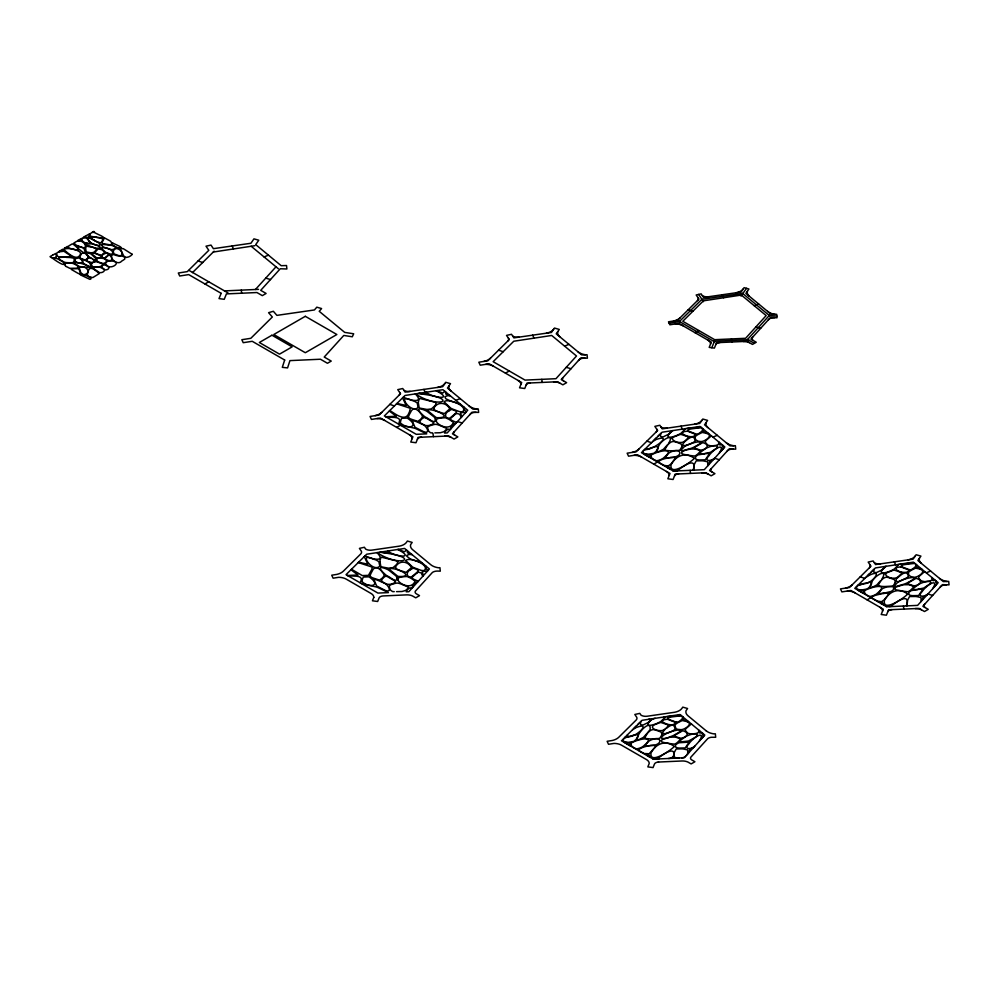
<?xml version="1.0" encoding="UTF-8"?>
<svg xmlns="http://www.w3.org/2000/svg" width="999" height="999" viewBox="0 0 999 999"><rect width="100%" height="100%" fill="white"/><g stroke="black" fill="none" stroke-linecap="round" stroke-linejoin="round"><path stroke-width="1.5" d="M643.081 451.048L643.531 453.134L645.167 453.846A37.3 21.541 0 0 0 648.014 454.308L653.933 453.284L656.131 451.336A50.874 29.371 0 0 0 656.593 450.549L657.155 449.5A49.088 28.334 0 0 0 658.204 447.19C655.806 445.129 650.187 448.788 646.678 449.213A68.594 39.61 0 0 0 645.317 449.65L643.993 450.149M673.651 758.266L674.15 753.408A85.39 49.301 0 0 1 674.362 752.322L676.198 748.95L682.142 748.888A23.377 13.499 0 0 1 683.766 749.075L687.699 749.962L687.724 753.945M693.668 470.167L694.18 465.309A85.39 49.301 0 0 1 694.392 464.223L696.228 460.851L702.16 460.789A23.377 13.499 0 0 1 703.796 460.976L707.717 461.85L707.742 465.846M906.992 605.869L907.504 601.023A85.39 49.301 0 0 1 907.716 599.924L909.552 596.553L915.484 596.49A23.377 13.499 0 0 1 917.119 596.678L921.041 597.564L921.066 601.56M56.294 256.755L56.231 254.495A7.592 4.383 0 0 1 56.231 254.096L55.632 253.496L52.71 255.095M702.597 428.696L702.359 430.094A21.191 12.238 0 0 1 702.06 431.093L699.3 433.241A17.607 10.165 0 0 1 698.551 433.641L697.539 434.016A1.261 0.737 0 0 1 697.052 434.066L696.615 434.028A8.042 4.645 0 0 1 695.029 433.603L692.032 432.517M56.294 256.918L55.382 257.792M673.076 758.291C677.722 743.731 661.8 754.919 657.354 758.99M693.106 470.192C697.752 455.631 681.817 466.82 677.372 470.891M906.43 605.894C911.076 591.333 895.141 602.522 890.696 606.593M708.853 464.635L709.552 461.838L711.4 460.427M688.823 752.734L689.522 749.937L691.37 748.538A55.919 32.28 0 0 1 693.693 747.302L693.781 747.264M922.177 600.337L922.876 597.552L924.724 596.141A55.919 32.28 0 0 1 927.047 594.904L927.122 594.867M703.321 429.183L703.096 430.619A3.659 2.11 0 0 0 703.284 431.443L704.532 432.092A10.39 5.994 0 0 0 705.556 432.53L708.553 433.516M683.291 717.282L683.066 718.731A3.659 2.11 0 0 0 683.254 719.542L684.502 720.192A10.39 5.994 0 0 0 685.526 720.629L688.523 721.615M916.645 564.885L916.42 566.333A3.659 2.11 0 0 0 916.607 567.145L917.856 567.794A10.39 5.994 0 0 0 918.88 568.231L921.877 569.218M685.639 428.633L681.093 433.191A9.403 5.432 0 0 1 679.795 433.953C673.026 437.774 661.201 439.972 672.827 430.581M665.609 716.733L661.063 721.29A9.403 5.432 0 0 1 659.765 722.052C653.134 725.798 641.108 728.146 652.797 718.681M898.963 564.335L894.417 568.893A9.403 5.432 0 0 1 893.118 569.655C886.375 573.476 874.587 575.624 886.15 566.283M623.064 739.148L623.513 741.233L625.137 741.945A37.3 21.541 0 0 0 627.984 742.419L633.915 741.383L636.101 739.435A50.874 29.371 0 0 0 636.563 738.648L637.125 737.599A49.088 28.334 0 0 0 638.174 735.289C635.789 733.229 630.169 736.887 626.648 737.312A68.594 39.61 0 0 0 625.299 737.749L621.44 740.759L625.574 743.144A17.832 10.29 0 0 0 626.073 743.431L653.334 759.178L684.253 757.779L704.807 735.077L679.994 714.547L642.07 720.316L623.963 738.249M856.405 586.763L856.867 588.836L858.491 589.547A37.3 21.541 0 0 0 861.338 590.022L867.257 588.985L869.455 587.037A50.874 29.371 0 0 0 869.917 586.251L870.479 585.214A49.088 28.334 0 0 0 871.528 582.892L870.454 582.042L858.153 585.027M445.766 392.058L445.766 393.981L448.314 395.142A12.088 6.981 0 0 0 449.8 395.379M407.442 550.799L407.442 552.734L409.977 553.883A12.088 6.981 0 0 0 411.463 554.133M660.988 433.316L660.614 434.64A23.576 13.611 0 0 0 660.464 435.514L660.664 436.563L661.875 436.8A8.404 4.845 0 0 0 663.324 436.813L668.256 434.403A69.805 40.297 0 0 0 669.567 433.179L672.015 430.719M640.958 721.415L640.584 722.739A23.576 13.611 0 0 0 640.434 723.613L640.634 724.662L641.845 724.912A8.404 4.845 0 0 0 643.294 724.912L648.226 722.502A69.805 40.297 0 0 0 649.537 721.278L651.985 718.818M874.312 569.018L873.938 570.342A23.576 13.611 0 0 0 873.788 571.216L873.988 572.265L875.199 572.514A8.404 4.845 0 0 0 876.647 572.514L881.58 570.104A69.805 40.297 0 0 0 882.891 568.881L885.339 566.421M660.039 434.265L657.804 436.488M640.009 722.364L637.774 724.587M873.363 569.967L871.128 572.19M711.8 347.739L714.435 341.246M398.539 424.051L398.826 423.376A25.874 14.935 0 0 0 399.188 422.327C401.573 417.944 395.741 417.282 392.607 417.357A94.493 54.558 0 0 0 390.522 417.232L386.388 417.033M360.189 582.829L360.489 582.117A25.874 14.935 0 0 0 360.864 581.081C363.249 576.698 357.417 576.023 354.283 576.111A94.493 54.558 0 0 0 352.185 575.973L347.977 575.774M719.392 452.972C725.249 443.456 716.745 447.277 712.324 451.898A23.764 13.724 0 0 0 711.251 452.872L710.077 454.183A47.378 27.36 0 0 0 708.865 455.831C703.096 461.526 711.051 461.638 714.76 458.104M699.362 741.071C705.219 731.568 696.715 735.376 692.295 739.997A23.764 13.724 0 0 0 691.233 740.971L690.047 742.282A41.346 23.864 0 0 0 689.298 743.268A53.422 30.844 0 0 0 688.835 743.93C683.066 749.625 691.021 749.737 694.73 746.203M444.98 391.396L442.644 393.044L436.813 390.646M406.655 550.149L404.32 551.785L398.476 549.388M932.691 588.723C938.623 579.045 929.994 583.091 925.648 587.612A23.764 13.724 0 0 0 924.574 588.573L923.401 589.885A47.378 27.36 0 0 0 922.189 591.533C916.42 597.227 924.375 597.34 928.083 593.806M721.003 451.223L723.089 448.938M700.986 739.322L703.009 737.062M934.327 586.925L936.413 584.64M409.34 412.25L410.352 408.291L396.491 403.783M408.941 412.987C405.557 422.427 395.042 413.711 389.822 410.514M86.563 259.965L88.099 261.588L91.746 262.525A17.645 10.19 0 0 0 92.545 262.312L93.169 262.125A15.21 8.779 0 0 0 93.931 261.888L94.48 261.651A8.192 4.733 0 0 0 94.83 261.438L95.067 260.939A1.748 1.011 0 0 0 94.78 260.564C89.535 256.955 94.331 261.263 96.004 259.265A10.652 6.144 0 0 0 96.041 258.753L91.296 254.208A12.35 7.13 0 0 0 90.509 253.696L85.589 252.472L87.263 254.87M883.528 604.82L883.091 603.771M741.008 296.116L746.528 288.324M469.717 414.722L470.741 413.698A6.444 3.721 0 0 1 476.123 412.337M578.496 360.489L579.507 359.465A6.444 3.721 0 0 1 584.902 358.104M768.144 320.067L769.155 319.056A6.444 3.721 0 0 1 774.55 317.682M726.822 451.461L727.834 450.449A6.444 3.721 0 0 1 733.229 449.075M626.798 735.439C632.155 741.495 654.37 720.229 635.901 727.684A74.513 43.019 0 0 0 634.028 728.808L632.554 729.745M940.146 587.162L941.158 586.151A6.444 3.721 0 0 1 946.553 584.79M654.033 748.388C661.413 741.645 635.876 747.789 639.01 750.611A32.73 18.894 0 0 0 640.084 751.273A46.229 26.686 0 0 0 640.634 751.598L643.431 753.171A6.044 3.484 0 0 0 644.43 753.546L649.125 753.745L653.533 748.988M887.387 595.991L889.085 592.832L883.128 593.543M886.887 596.59L884.864 598.988A61.863 35.714 0 0 1 884.065 599.887L881.493 601.71L877.784 601.148A6.044 3.484 0 0 1 876.785 600.774L873.988 599.2A38.124 22.015 0 0 1 872.364 598.226L871.465 596.965L875.374 595.304L891.283 591.408L893.406 589.76L893.68 587.662L892.806 586.638L886.762 586.875L882.529 588.536A50.549 29.183 0 0 0 881.043 590.034L878.183 593.743L883.503 593.181M668.443 443.643C676.398 430.856 657.941 441.246 658.079 448.501A66.821 38.574 0 0 0 657.305 450.137L656.755 451.735L658.216 451.648A37.462 21.628 0 0 0 659.902 451.098L663.423 449.3L667.32 444.955M881.767 579.345C889.722 566.57 871.265 576.96 871.403 584.203A66.821 38.574 0 0 0 870.629 585.839L870.079 587.449L871.54 587.362A37.462 21.628 0 0 0 873.226 586.8L876.747 585.002L880.643 580.656M647.864 732.392L649.25 730.744A72.353 41.771 0 0 0 650.049 729.745C651.71 718.718 638.511 731.53 638.049 736.6A66.821 38.574 0 0 0 637.275 738.236L636.725 739.834L638.186 739.747A37.462 21.628 0 0 0 639.872 739.198L643.393 737.399L647.302 733.054M255.444 289.498L275.999 266.795M454.22 431.83L472.015 412.187L478.633 412.425L478.284 408.953L472.939 409.128L447.465 388.062L450.512 383.666L445.704 382.292L442.669 386.688L405.132 392.108L402.747 388.524L397.752 389.635L400.549 393.743L379.046 415.047L370.055 416.446L371.453 419.43L380.457 418.032L412.912 436.763L410.764 442.045L415.984 442.744L418.169 437.35L448.676 435.964L454.07 439.073L457.854 436.888L452.46 433.778L454.22 431.83L453.746 432.355A4.458 2.572 0 0 0 454.757 435.102M562.999 377.597L580.781 357.954L587.412 358.191L587.05 354.72L581.705 354.895L556.243 333.828L559.29 329.433L554.482 328.059L551.448 332.455L513.898 337.874L511.525 334.29L506.518 335.402L509.328 339.51L487.824 360.814L478.833 362.212L480.232 365.197L489.235 363.798L521.69 382.53L519.542 387.812L524.75 388.511L526.948 383.117L557.454 381.73L562.849 384.84L566.633 382.654L561.238 379.545L562.999 377.597L562.524 378.122A4.458 2.572 0 0 0 563.523 380.869M747.289 339.76L769.717 314.997M752.647 337.187L770.429 317.545L777.047 317.769L776.698 314.31L771.353 314.485L745.891 293.406L748.925 289.011L744.13 287.65L741.083 292.045L703.546 297.465L701.173 293.881L696.166 294.98L698.975 299.101L677.472 320.404L668.481 321.803L669.879 324.787L678.883 323.389L711.338 342.12L709.19 347.39L714.397 348.102L716.595 342.694L747.102 341.321L752.484 344.43L756.268 342.245L750.886 339.136L752.647 337.187L752.172 337.712A4.458 2.572 0 0 0 753.171 340.459M711.313 468.581L729.108 448.938L735.726 449.163L735.376 445.691L730.032 445.879L704.557 424.8L707.604 420.404L702.809 419.043L699.762 423.426L662.225 428.858L659.839 425.274L654.845 426.373L657.642 430.482L636.138 451.798L627.147 453.196L628.546 456.181L637.562 454.77L670.004 473.514L667.856 478.783L673.076 479.495L675.262 474.088L705.769 472.714L711.163 475.824L714.947 473.638L709.552 470.529L711.313 468.581L710.838 469.105A4.458 2.572 0 0 0 711.85 471.853M924.637 604.283L942.432 584.64L949.05 584.877L948.7 581.406L943.356 581.58L917.881 560.501L920.928 556.106L916.133 554.745L913.086 559.14L875.549 564.56L873.163 560.976L868.168 562.075L870.978 566.196L849.462 587.499L840.471 588.898L841.87 591.883L850.886 590.484L883.328 609.215L881.193 614.485L886.4 615.197L888.586 609.79L919.092 608.416L924.487 611.525L928.271 609.34L922.876 606.231L924.637 604.283L924.162 604.807A4.458 2.572 0 0 0 925.174 607.554M646.778 743.418L647.689 742.419A50.549 29.183 0 0 1 649.175 740.921C661.788 733.89 664.535 745.566 650.162 745.579M645.866 744.417L644.83 746.141L649.288 745.741M192.495 272.615L214.148 251.161M679.42 321.503L701.897 299.3L742.969 293.356M92.407 232.068L93.406 232.13M454.757 414.036L452.984 415.559M722.714 445.229L722.477 446.89L724.063 447.827M702.684 733.328L702.447 734.989L704.045 735.926M936.038 580.931L935.801 582.592L937.387 583.528M104.171 253.671L106.98 253.159A30.232 17.458 0 0 1 107.78 253.496L108.529 254.708A17.333 10.002 0 0 1 107.655 255.557L106.593 256.481M448.963 410.901L451.361 409.44L453.633 410.065A50.175 28.971 0 0 1 454.957 410.614L456.468 411.513L456.043 412.799A28.771 16.608 0 0 1 454.757 414.036M410.639 569.642L413.024 568.181L415.309 568.806A50.175 28.971 0 0 1 416.633 569.355L418.131 570.254L417.707 571.553A28.771 16.608 0 0 1 416.421 572.789L414.66 574.313M104.046 253.771C101.486 254.733 101.286 258.504 104.57 258.042A12.3 7.105 0 0 0 105.732 257.18L106.344 256.681M448.763 411.064C444.505 412.674 444.143 418.906 449.625 418.169A10.402 6.006 0 0 0 450.337 417.732L452.784 415.734M410.439 569.817C406.181 571.416 405.806 577.659 411.301 576.923A10.402 6.006 0 0 0 412 576.473L414.26 574.65M416.695 573.239L413.024 576.435A8.904 5.132 0 0 0 412.125 577.522L412.088 577.809A1.399 0.812 0 0 0 412.187 578.121L412.899 578.758A19.493 11.251 0 0 0 413.661 579.245L417.769 581.006A14.873 8.591 0 0 0 418.444 581.081M670.104 469.193L669.805 468.169A7.355 4.246 0 0 0 669.168 467.095L668.056 466.483A6.094 3.521 0 0 0 666.633 466.271L666.495 466.258A4.558 2.635 0 0 1 665.796 466.171L664.972 466.233M666.533 727.747L668.568 725.524A1.798 1.036 0 0 0 668.106 724.912L661.188 722.577A2.797 1.623 0 0 0 659.802 722.689L654.982 724.562A46.553 26.873 0 0 0 653.596 725.187C648.626 728.945 660.551 731.93 663.311 730.157A38.636 22.303 0 0 0 665.509 728.571L665.858 728.296M650.074 757.292L649.75 756.168A7.355 4.246 0 0 0 649.138 755.194L648.176 754.62A6.094 3.521 0 0 0 646.615 754.37A4.558 2.635 0 0 1 645.779 754.27L644.954 754.332M685.464 441.071C687.649 439.235 693.393 434.24 694.692 439.048A38.811 22.403 0 0 1 694.867 439.647L694.954 440.921A2.51 1.449 0 0 1 694.43 441.62C691.296 444.493 677.459 448.863 684.877 441.533M666.308 728.483C668.256 726.685 673.726 722.677 674.662 727.147A38.811 22.403 0 0 1 674.849 727.747L674.924 729.02A2.51 1.449 0 0 1 674.4 729.732C671.266 732.592 657.429 736.962 664.847 729.632M695.217 737.324L696.203 736.575A32.005 18.482 0 0 0 697.489 735.489C698.051 731.693 686.55 735.189 684.115 737.699A64.186 37.05 0 0 0 683.029 738.448A45.355 26.186 0 0 0 682.329 738.948A36.051 20.817 0 0 0 681.668 739.472L681.343 739.722A69.618 40.197 0 0 0 680.107 740.771L679.02 742.095L688.523 741.008L694.892 737.574M654.12 440.122L656.318 437.937M634.09 728.221L636.288 726.036M867.444 575.824L869.642 573.638M652.584 441.633L654.058 440.709A74.513 43.019 0 0 1 655.931 439.585C674.962 432.929 651.91 451.598 644.83 449.325M865.908 577.347L867.382 576.411A74.513 43.019 0 0 1 869.255 575.287C884.752 567.869 871.066 585.052 863.536 583.541M85.265 236.239L89.148 234.066M85.04 236.376L84.116 236.9A6.506 3.759 0 0 0 83.329 237.437L87.75 237.35A14.898 8.604 0 0 0 88.187 237.3L88.674 237.025A11.738 6.781 0 0 1 88.824 236.651L88.961 236.351A12.013 6.931 0 0 0 89.286 235.327L89.311 235.115A6.181 3.571 0 0 1 89.485 234.49L89.498 234.053M677.859 732.954C688.323 726.598 667.782 731.73 665.646 734.065A18.531 10.702 0 0 0 664.31 734.74C656.331 740.284 666.758 738.761 670.816 736.525A20.167 11.651 0 0 0 673.201 735.576A17.994 10.39 0 0 0 674.088 735.139L677.022 733.441M52.61 255.157L51.111 256.006A7.567 4.371 0 0 0 50.037 256.681L51.786 257.842A9.416 5.432 0 0 0 52.91 257.854L54.158 257.842A15.784 9.116 0 0 0 55.382 257.792M204.945 283.966L208.729 281.78M396.69 427.397L400.474 425.212M505.457 373.164L509.253 370.979M695.104 332.754L698.888 330.569M653.783 464.135L657.567 461.95M867.107 599.85L870.891 597.664M713.798 459.165L713.723 459.203A55.919 32.28 0 0 0 711.4 460.427M93.157 231.593L93.981 231.481M857.317 585.851L858.641 585.352A68.594 39.61 0 0 1 860.002 584.914L863.173 583.965M108.891 255.182L110.527 255.657A15.147 8.741 0 0 1 111.201 256.843L112.075 259.253A10.964 6.331 0 0 1 112.263 260.115L109.628 260.627A14.123 8.154 0 0 1 108.466 260.514L105.994 259.453A7.855 4.533 0 0 1 105.195 258.916L105.082 258.416A5.357 3.097 0 0 1 105.569 257.804L107.817 255.831A5.732 3.309 0 0 1 108.866 255.17M456.805 413.424L459.528 414.185A25.137 14.51 0 0 1 460.639 416.183L461.163 417.495M418.481 572.165L421.203 572.939A25.137 14.51 0 0 1 422.315 574.924M92.22 262.787L91.321 263.823A15.747 9.091 0 0 0 91.496 264.56L91.808 265.522A22.14 12.775 0 0 0 91.983 265.946L93.019 266.82A3.184 1.836 0 0 0 93.781 266.908L98.539 266.845A21.166 12.225 0 0 0 99.026 266.82L101.061 266.221A10.09 5.819 0 0 0 101.985 265.459L102.16 265.259A12.55 7.243 0 0 1 102.472 264.947L102.722 264.685A1.286 0.749 0 0 0 102.81 264.46A1.361 0.787 0 0 0 102.76 264.186M264.061 256.93L268.456 255.157M564.585 346.129L568.98 344.368M455.806 400.362L460.202 398.589M754.233 305.719L758.628 303.946M712.911 437.112L717.294 435.339M926.235 572.814L930.618 571.041M721.965 444.605L719.867 444.967L719.367 442.495M935.289 580.307L933.191 580.681L932.729 578.708M701.935 732.704L699.849 733.066L699.337 730.594M65.647 263.187L66.446 263.087A23.514 13.574 0 0 1 69.093 263.099L70.442 263.162A17.295 9.978 0 0 1 72.39 263.286L74.588 264.111A37.275 21.528 0 0 1 76.011 264.997C77.273 265.334 79.908 267.982 77.323 268.244M65.11 247.802L64.386 248.152L65.335 248.139M60.34 251.199L59.291 251.523A16.296 9.403 0 0 1 58.816 251.686L62.213 249.5A12.338 7.13 0 0 1 62.512 249.338L63.212 249.275A2.672 1.536 0 0 0 63.174 249.55L63.112 249.987A1.424 0.824 0 0 1 62.712 250.399L62.288 250.574A16.995 9.803 0 0 1 61.813 250.749L60.552 251.136M628.508 736.425L624.812 737.424M88.998 257.68L88.074 258.266A16.396 9.466 0 0 1 87.662 258.716L87.325 259.053A11.651 6.731 0 0 0 86.551 259.965M423.788 417.557L422.265 418.531A27.223 15.709 0 0 1 421.566 419.268L420.866 419.992A17.645 10.19 0 0 0 419.73 421.353C420.342 424.163 425.399 426.073 428.346 425.599A29.296 16.921 0 0 0 429.67 425.237L430.706 424.937A27.785 16.046 0 0 0 431.73 424.625L433.866 422.977A2.91 1.673 0 0 0 433.379 422.34L426.361 418.231M385.464 576.311L383.928 577.285A23.651 13.649 0 0 1 383.379 577.872L382.667 578.596A19.343 11.176 0 0 0 381.381 580.107C382.03 582.904 387.075 584.802 390.01 584.34A29.296 16.921 0 0 0 391.346 583.99L392.382 583.691A25.237 14.573 0 0 0 393.643 583.291L395.542 581.73A2.91 1.673 0 0 0 395.055 581.081L387.912 576.91A3.846 2.223 0 0 0 385.477 576.198M700.973 427.235L686.837 428.446M914.297 562.937L900.161 564.16M680.943 715.334L666.857 716.67M670.179 457.48C684.889 457.317 681.38 445.941 669.205 452.822A50.549 29.183 0 0 0 667.719 454.32L664.859 458.042L669.318 457.629M400.262 425.087L414.373 428.134A26.299 15.185 0 0 1 416.221 428.821L426.723 433.853L416.258 434.328L384.365 415.921L405.007 395.467L442.919 389.697L467.744 410.239L447.19 432.929L444.555 433.054L445.279 431.518A25.699 14.835 0 0 1 447.427 429.582L448.214 429.233A1.486 0.862 0 0 1 449.375 429.245L450.249 429.533M361.925 583.841L376.049 586.888A26.299 15.185 0 0 1 377.897 587.562L388.399 592.607L377.934 593.081L346.041 574.662L366.67 554.22L404.595 548.439L429.408 568.98L408.853 591.683L406.218 591.795L407.267 589.922A23.939 13.824 0 0 1 409.103 588.324L409.877 587.974A1.486 0.862 0 0 1 411.051 587.999L411.913 588.274M648.526 719.33L649.113 719.268A1.436 0.824 0 0 1 650.324 720.516M669.155 323.251L680.494 321.478M213.262 252.035L254.845 245.704M704.832 453.496L710.401 452.347L716.233 448.476A32.005 18.482 0 0 0 717.519 447.39C718.081 443.581 706.58 447.09 704.145 449.6A64.186 37.05 0 0 0 703.059 450.349L702.709 450.599A36.051 20.817 0 0 0 701.698 451.361L701.373 451.623A69.618 40.197 0 0 0 700.137 452.672L699.05 453.983L708.341 453.509L709.14 454.245L705.244 459.827L699.288 459.952A36.176 20.879 0 0 1 697.215 459.702L695.704 459.053L695.541 457.105A2.66 1.536 0 0 1 695.828 456.406L698.026 454.87L704.27 453.908M918.156 589.198L923.725 588.049L929.557 584.178A32.005 18.482 0 0 0 930.843 583.091C931.355 579.32 919.892 582.817 917.469 585.314A64.186 37.05 0 0 0 916.383 586.051L916.033 586.301A36.051 20.817 0 0 0 915.022 587.075L914.697 587.337A69.618 40.197 0 0 0 913.461 588.386L912.374 589.697L921.665 589.223L922.464 589.947L918.568 595.541L912.611 595.654A36.176 20.879 0 0 1 910.539 595.416L909.028 594.755L908.878 592.819A2.66 1.536 0 0 1 909.152 592.107L911.35 590.571L917.594 589.622M65.659 248.102L65.772 248.089A4.908 2.835 0 0 0 66.908 247.852L67.57 247.477A3.884 2.248 0 0 0 67.845 246.878L67.87 246.828A3.159 1.823 0 0 1 68.019 246.478L67.283 246.528A6.456 3.721 0 0 0 66.271 247.14L66.246 247.203A3.297 1.898 0 0 1 65.135 247.827M695.017 428.409L692.532 428.733A22.715 13.112 0 0 0 689.422 429.295L687.986 429.92L688.224 430.731M908.341 564.11L905.856 564.435A22.715 13.112 0 0 0 902.746 565.009L901.31 565.634L901.548 566.433M695.267 428.371L698.801 427.972A16.446 9.49 0 0 1 701.011 427.809L701.71 427.847M908.591 564.073L912.124 563.673A16.446 9.49 0 0 1 914.335 563.511L915.034 563.548M663.786 717.007L665.297 717.544M678.771 716.071L672.514 716.832A22.715 13.112 0 0 0 669.392 717.407L667.956 718.019L668.194 718.83M93.669 232.105L94.018 232.068A2.585 1.498 0 0 0 94.518 232.005L94.281 231.643M456.231 422.939L454.195 423.838A11.501 6.631 0 0 0 453.359 424.5L450.836 427.16L450.936 428.796M417.907 581.693L415.859 582.592A11.501 6.631 0 0 0 415.035 583.241L412.5 585.913L412.599 587.537M658.591 762.037L658.104 762.075A4.595 2.647 0 0 0 654.47 764.073L653.046 767.594L647.839 766.882L649.213 763.486A9.478 5.47 0 0 0 646.44 759.565L621.603 745.229A10.677 6.156 0 0 0 614.035 743.418L608.516 744.28L607.13 741.295L612.187 740.509A13.174 7.605 0 0 0 618.781 737.25L636.101 720.092A6.281 3.634 0 0 0 636.713 717.257L634.815 714.472L639.81 713.373L641.008 715.159A6.431 3.709 0 0 0 647.252 716.221L674.725 712.25A11.563 6.681 0 0 0 681.917 708.378L682.779 707.142L687.574 708.503L686.051 710.701A11.788 6.806 0 0 0 687.999 715.771L706.53 731.106M224.513 290.896L258.566 289.36M731.43 338.936L745.604 338.286L766.158 315.584L741.345 295.055L703.421 300.824L682.792 321.266L714.685 339.685L731.43 338.936L731.842 342.008M713.673 341.283L748.601 339.71M541.783 379.345L555.956 378.696L576.51 356.006L551.698 335.464L513.773 341.233L493.144 361.688L525.037 380.095L541.783 379.345L542.195 382.417M690.097 470.329L704.283 469.68L724.837 446.978L700.024 426.448L662.1 432.217L641.458 452.659L673.363 471.078L690.097 470.329L690.521 473.401M903.421 606.031L917.606 605.382L938.161 582.679L913.348 562.15L875.424 567.919L854.782 588.361L886.687 606.78L903.421 606.031L903.845 609.103M658.229 762.05L681.88 760.988A8.504 4.908 0 0 1 688.036 762.125L691.133 763.923L694.917 761.738L691.82 759.952A4.458 2.572 0 0 1 690.809 757.205L707.804 738.548A6.444 3.721 0 0 1 711.176 737.287L715.696 737.262L715.346 733.803L713.748 733.853A13.074 7.555 0 0 1 706.693 731.206L706.218 730.843M78.734 240.659L78.484 240.672A1.723 0.999 0 0 0 78.034 240.722L77.76 240.597A1.261 0.737 0 0 1 77.972 240.347L78.596 240.022A9.391 5.42 0 0 0 79.67 239.473L80.407 239.023A13.536 7.817 0 0 1 81.081 238.636L81.818 238.411L81.556 239.073A6.144 3.546 0 0 1 81.006 240.135L79.658 240.584A7.243 4.183 0 0 1 78.996 240.659M434.852 432.879L439.622 432.767A35.14 20.292 0 0 0 440.447 432.717L443.806 431.73A16.746 9.665 0 0 0 445.342 430.469L445.629 430.144A20.829 12.025 0 0 1 446.166 429.62L446.64 429.071A2.11 1.211 0 0 0 446.728 428.671A2.298 1.324 0 0 0 446.64 428.359L439.098 425.149A39.96 23.064 0 0 0 438.286 424.887L436.65 424.45A4.046 2.335 0 0 0 435.864 424.363L435.614 424.35A3.184 1.836 0 0 0 434.902 424.388L434.465 424.45A8.591 4.958 0 0 0 433.466 424.675A20.704 11.951 0 0 0 432.892 424.837L430.581 425.524A19.343 11.164 0 0 0 429.133 426.024L427.822 426.823L427.697 428.096A32.68 18.869 0 0 0 427.922 428.971L428.459 430.569A36.738 21.216 0 0 0 428.746 431.281L430.457 432.717A5.282 3.047 0 0 0 431.718 432.879L432.579 432.892M396.516 591.633L401.286 591.52A35.14 20.292 0 0 0 402.11 591.47L405.469 590.484A16.746 9.665 0 0 0 407.018 589.21L407.292 588.886A20.829 12.025 0 0 1 407.829 588.374L408.304 587.824A2.11 1.211 0 0 0 408.391 587.412A2.298 1.324 0 0 0 408.304 587.1L400.774 583.891A39.96 23.064 0 0 0 399.95 583.628L398.326 583.204A4.046 2.335 0 0 0 397.527 583.104L397.277 583.091A3.184 1.836 0 0 0 396.566 583.129L396.141 583.191A8.591 4.958 0 0 0 395.129 583.416A20.704 11.951 0 0 0 394.555 583.578L392.257 584.265A19.343 11.164 0 0 0 390.796 584.777L389.398 585.701L389.398 587.025A36.264 20.929 0 0 0 389.585 587.724L390.122 589.323A36.738 21.216 0 0 0 390.422 590.034L392.457 591.533A5.407 3.122 0 0 0 393.394 591.62L394.243 591.645M768.905 315.896L776.872 316.034M385.751 416.72L396.328 416.283L389.31 411.014M347.427 575.461L358.004 575.024L350.974 569.767M65.971 257.168C63.137 256.393 56.943 258.579 56.756 254.395A31.244 18.044 0 0 1 56.756 253.696L56.968 252.834A3.047 1.761 0 0 1 57.642 252.41L58.504 252.098A34.553 19.943 0 0 1 59.403 251.81L63.899 251.261L72.452 256.905L61.201 257.317A7.892 4.558 0 0 0 60.09 257.43L58.392 258.266L60.377 259.977A59.59 34.403 0 0 0 61.876 260.851L64.261 262.1A4.87 2.81 0 0 0 66.034 262.55L66.896 262.625A48.164 27.81 0 0 0 68.968 262.725L72.952 262.687L73.963 261.176A15.584 9.003 0 0 0 74.176 260.552L74.113 258.266L70.642 257.592A52.91 30.544 0 0 0 68.956 257.48L66.059 257.355M681.68 715.946L680.981 715.921A16.446 9.49 0 0 0 678.783 716.083M450.387 395.879L449.325 395.779A26.086 15.06 0 0 0 447.639 395.679L445.167 396.591A9.291 5.37 0 0 0 445.142 397.515L445.966 398.851L450.362 400.874A84.166 48.589 0 0 0 452.122 401.498L460.277 404.058M412.05 554.62L410.989 554.532A26.086 15.06 0 0 0 409.315 554.433L406.83 555.332A9.291 5.37 0 0 0 406.818 556.256L410.289 558.953L421.953 562.812M676.735 722.14L677.035 722.165A1.261 0.737 0 0 0 677.509 722.115L678.521 721.74A17.607 10.165 0 0 0 679.283 721.34L682.03 719.193A21.191 12.238 0 0 0 682.329 718.194L682.567 716.67M859.689 590.109L857.729 589.972L858.553 590.521A20.305 11.726 0 0 0 859.552 591.108L860.713 591.745A14.436 8.329 0 0 1 861.825 592.419L863.648 593.394L863.81 592.544A4.408 2.547 0 0 0 863.773 592.207L863.735 592.095A14.748 8.516 0 0 0 863.623 591.745L863.373 591.196A1.561 0.899 0 0 0 862.999 590.859L862.249 590.559A9.49 5.482 0 0 0 859.689 590.122M625.012 742.269L624.387 742.369L625.212 742.906A23.414 13.524 0 0 0 625.574 743.144M465.584 412.624L465.047 412.55A12.812 7.393 0 0 0 462.912 412.437L460.639 412.849L461.625 416.983M427.247 571.366L426.723 571.303A12.812 7.393 0 0 0 424.575 571.191L422.315 571.59L423.301 575.736M418.169 393.469L418.981 393.581A76.948 44.431 0 0 1 422.739 394.155C459.028 398.901 439.535 408.653 417.769 395.329A41.459 23.939 0 0 1 416.708 394.243L416.346 393.743M379.845 552.21L380.656 552.322A76.948 44.431 0 0 1 384.415 552.909C420.679 557.642 401.211 567.407 379.445 554.07A41.459 23.939 0 0 1 378.371 552.996L378.009 552.497M95.767 237.088L92.183 236.551A16.196 9.353 0 0 1 91.071 236.326C88.237 235.714 90.971 232.043 93.007 232.417A5.569 3.209 0 0 1 93.943 232.355L101.361 235.914A45.692 26.386 0 0 0 102.622 236.638L103.796 237.612L102.248 237.937A45.554 26.299 0 0 1 100.112 237.687L89.485 236.688L90.272 237.999A54.795 31.631 0 0 0 91.558 238.711L94.518 240.272M96.141 237.275L101.661 238.199L102.735 239.535A30.507 17.62 0 0 1 102.348 240.584C101.786 248.014 84.94 232.505 88.387 239.698C89.136 244.618 105.419 248.052 98.664 242.757A49.675 28.684 0 0 0 97.365 242.033L94.368 240.472M117.045 255.195C119.293 255.944 126.236 255.781 124.813 259.041A21.241 12.263 0 0 1 123.951 259.665A28.534 16.471 0 0 1 121.841 260.989C117.52 266.408 108.454 257.567 112.562 254.595A7.717 4.458 0 0 1 113.861 254.658C125.762 259.453 123.164 248.963 115.946 248.501A11.663 6.731 0 0 0 115.372 248.851L114.648 249.338A33.042 19.081 0 0 1 114.098 249.7L113.237 251.511A31.531 18.207 0 0 0 113.411 252.322L114.148 253.983L116.646 254.807M419.318 393.306L420.829 393.569A54.321 31.369 0 0 0 425.274 394.243L426.885 394.068L426.573 392.982A20.629 11.913 0 0 0 426.049 392.27M380.994 552.047L382.492 552.322A54.321 31.369 0 0 0 386.938 552.984L388.549 552.822L388.236 551.723A20.629 11.913 0 0 0 387.712 551.011M625.399 742.369L626.348 742.507A9.49 5.482 0 0 1 628.908 742.931L629.645 743.244A1.561 0.899 0 0 1 629.944 743.493L630.269 744.143A14.748 8.516 0 0 1 630.394 744.492L630.419 744.605A4.408 2.547 0 0 1 630.456 744.942L630.294 745.791L628.483 744.829A14.436 8.329 0 0 0 627.36 744.143L626.073 743.431M881.38 602.185L882.492 602.797A7.355 4.246 0 0 1 883.104 603.771M695.316 449.001L690.234 449.038A77.822 44.93 0 0 0 688.636 449.475C685.714 449.538 677.434 453.109 684.003 454.433A44.868 25.899 0 0 1 686.101 454.782L688.935 455.307A58.254 33.629 0 0 0 690.172 455.519L694.467 456.056L696.278 455.257A62.775 36.239 0 0 0 697.702 454.083L700.624 451.098L697.864 449.762A37.375 21.578 0 0 0 695.316 449.001M358.154 562.524L372.028 567.032L371.953 569.118L368.444 575.362L362.3 575.574L351.486 569.255M396.928 403.471L406.218 405.457L402.585 397.877M358.591 562.225L367.882 564.198L364.248 556.618M91.708 246.928L95.13 247.902A48.239 27.847 0 0 0 96.291 248.202C107.218 248.451 92.482 243.082 88.374 243.581A46.354 26.761 0 0 0 86.101 243.232L84.728 243.631A24.975 14.423 0 0 0 85.377 244.293L96.229 248.676L95.941 250.262A36.563 21.104 0 0 1 95.08 251.149L93.794 252.272A1.848 1.074 0 0 1 93.057 252.535L92.457 252.635A15.634 9.028 0 0 1 90.847 252.784L86.751 252.023A1.873 1.086 0 0 1 86.139 251.386L85.727 249.101A11.751 6.793 0 0 1 85.827 247.727L86.176 246.641A1.761 1.011 0 0 1 86.563 246.179L91.721 247.19M900.586 566.833L897.152 567.395A45.342 26.174 0 0 0 896.29 568.094C894.242 571.653 908.79 574.6 908.978 570.179A9.403 5.432 0 0 0 908.291 569.817L902.509 567.507A25.999 15.01 0 0 0 900.586 566.833M755.918 326.91L760.651 328.334M566.271 367.32L571.016 368.756M265.746 278.122L270.492 279.545M714.585 458.291L719.33 459.727M457.492 421.553L462.237 422.989M927.909 594.005L932.654 595.429M688.224 309.752L692.844 311.301M498.576 350.162L503.196 351.723M198.052 260.964L202.685 262.512M646.89 441.146L651.523 442.694M389.797 404.395L394.43 405.956M860.214 576.848L864.847 578.396M687.512 721.865C693.568 724.013 683.316 730.881 679.745 729.52A51.311 29.633 0 0 1 678.471 729.457L676.373 728.958L675.636 727.659A43.394 25.05 0 0 1 675.262 726.498L674.987 724.787L677.035 723.226A50.237 29.008 0 0 1 678.683 722.252L682.23 720.566L685.551 721.216A34.303 19.805 0 0 1 687.512 721.865M667.382 467.619L667.469 467.657A4.895 2.822 0 0 1 668.855 468.406L668.868 468.481M880.706 603.334L880.793 603.359A4.895 2.822 0 0 1 882.179 604.108M647.364 755.731L647.552 755.806A4.396 2.535 0 0 1 648.801 756.518L648.851 756.58M691.708 432.392L689.897 431.655M671.253 720.316L674.987 721.715A8.042 4.645 0 0 0 676.585 722.14M670.192 719.892L669.867 719.755A8.591 4.958 0 0 1 668.144 718.855M466.283 411.85L464.797 410.352L463.986 407.13M427.947 570.591L426.461 569.093L425.661 565.871M365.11 555.881C369.58 558.566 387.3 563.186 376.998 552.647M436.026 390.721L438.224 391.883A79.708 46.016 0 0 1 439.835 392.782C452.572 400.949 428.796 396.466 426.71 392.17M403.359 397.09C408.191 399.962 425.549 404.333 415.322 393.906M397.689 549.462L399.887 550.636A79.708 46.016 0 0 1 401.498 551.535C414.248 559.69 390.459 555.207 388.374 550.911M90.484 258.042L91.209 258.441M91.746 258.429L90.06 257.455A12.962 7.48 0 0 1 88.461 256.194L87.425 255.057M747.602 339.423L754.382 343.344M678.421 320.929L714.959 342.033M189.023 270.404L228.022 292.919M66.196 266.458L69.743 268.281L75.549 268.344A20.392 11.776 0 0 0 77.323 268.256M95.779 270.617C93.906 269.255 89.898 266.546 88.686 269.942A44.168 25.499 0 0 0 88.461 270.604L87.263 274.6L88.212 276.124A19.643 11.339 0 0 0 89.41 276.785L92.782 277.585L99.201 273.626L92.445 267.37L99.563 267.145L101.761 267.932A32.043 18.506 0 0 1 102.772 268.656C107.667 270.729 100.037 274.588 98.089 271.616A50.487 29.146 0 0 1 97.265 271.104L95.904 270.23M886.225 606.505L888.236 606.118A2.11 1.224 0 0 1 889.098 606.418A2.972 1.711 0 0 1 889.422 606.655M672.901 470.804L674.912 470.404A2.11 1.224 0 0 1 675.774 470.716A2.972 1.711 0 0 1 676.098 470.954M652.884 758.903L654.882 758.516A2.11 1.224 0 0 1 655.744 758.815A2.972 1.711 0 0 1 656.068 759.053M742.819 293.569L769.292 315.472M251.174 246.266L278.334 268.731M878.296 601.935L879.132 601.873A4.558 2.635 0 0 0 879.819 601.96L879.957 601.972A6.094 3.521 0 0 1 881.38 602.172M920.054 580.594L919.579 580.044A25.1 14.498 0 0 0 919.08 579.52L916.508 578.396A2.622 1.523 0 0 0 915.509 578.658L908.965 582.38A3.472 2.01 0 0 0 907.866 583.653M908.029 583.691L909.552 584.452A24.6 14.198 0 0 1 910.701 584.815L911.6 585.114A17.483 10.09 0 0 0 913.96 585.789C916.308 585.901 921.078 583.853 920.603 581.281A26.474 15.285 0 0 0 920.042 580.594M694.705 447.989L696.228 448.751A24.6 14.198 0 0 1 697.377 449.113L698.276 449.413A17.483 10.09 0 0 0 700.636 450.087C702.984 450.187 707.754 448.151 707.28 445.579A26.474 15.285 0 0 0 706.718 444.88L706.256 444.343A25.1 14.498 0 0 0 705.756 443.818L703.184 442.694A2.622 1.523 0 0 0 702.185 442.957L695.641 446.678A3.472 2.01 0 0 0 694.542 447.939M698.663 294.43L703.471 301.673M77.91 248.077L77.36 246.191L81.643 247.29A31.943 18.444 0 0 1 83.679 247.977C89.685 260.951 74.251 243.931 72.378 243.856A26.698 15.41 0 0 0 71.054 244.58L69.243 245.654A4.033 2.323 0 0 0 68.943 245.904A4.633 2.672 0 0 0 68.494 246.478L68.169 247.465L69.568 248.239A34.565 19.955 0 0 0 71.291 248.763L78.172 250.462L77.597 248.102M894.317 561.85L895.616 564.847M722.314 294.755L723.613 297.752M680.993 426.148L682.292 429.145M532.667 335.164L533.978 338.162M423.901 389.398L425.199 392.395M232.155 245.966L233.454 248.963M422.315 574.924L422.839 576.236M674.675 736.051L676.198 736.85A24.6 14.198 0 0 1 677.359 737.212L678.259 737.512A17.483 10.09 0 0 0 680.619 738.186C682.954 738.286 687.724 736.251 687.25 733.678A26.474 15.285 0 0 0 686.7 732.991L686.226 732.442A25.1 14.498 0 0 0 685.739 731.917L683.154 730.793A2.622 1.523 0 0 0 682.155 731.056L675.624 734.777A3.472 2.01 0 0 0 674.512 736.038M433.004 433.578L433.416 436.65M241.258 290.135L241.671 293.219M65.247 265.135L65.172 264.173M380.007 561.725L380.719 565.859A3.122 1.798 0 0 0 381.718 566.92L388.524 568.169A28.209 16.284 0 0 0 390.147 568.044L392.195 567.769A3.072 1.773 0 0 0 393.406 567.32L395.567 565.459A60.689 35.04 0 0 0 396.978 563.998L397.939 561.713A5.857 3.384 0 0 0 396.291 560.801L381.418 557.205A2.922 1.686 0 0 0 380.781 557.979L380.119 560.102A18.919 10.927 0 0 0 380.007 561.725M915.921 564.273L915.683 565.796A21.191 12.238 0 0 1 915.384 566.808L912.624 568.943A17.607 10.165 0 0 1 911.875 569.343L910.863 569.717A1.261 0.737 0 0 1 910.376 569.767L909.939 569.73A8.042 4.645 0 0 1 908.353 569.305L903.221 567.37A8.591 4.958 0 0 1 901.498 566.458M931.992 577.597L931.992 579.52A4.77 2.76 0 0 1 931.755 580.182L929.507 581.068A33.204 19.168 0 0 1 928.383 581.231L925.886 581.505A29.533 17.058 0 0 1 924.525 581.63L921.29 580.869A17.483 10.09 0 0 1 920.491 580.119L919.405 578.908A21.866 12.625 0 0 1 919.242 578.721A8.691 5.02 0 0 1 918.805 578.096L918.705 577.859A2.872 1.661 0 0 1 918.655 577.497L918.668 577.36A3.659 2.11 0 0 1 918.818 576.947L919.355 576.236A32.617 18.831 0 0 1 919.904 575.674L924.225 571.965A1.898 1.099 0 0 1 924.924 571.74M718.668 441.883L718.668 443.818A4.77 2.76 0 0 1 718.431 444.48L716.183 445.367A33.204 19.168 0 0 1 715.059 445.517L712.562 445.804A29.533 17.058 0 0 1 711.201 445.916L707.966 445.167A17.483 10.09 0 0 1 707.167 444.405L706.081 443.206A21.866 12.625 0 0 1 705.918 443.007A8.691 5.02 0 0 1 705.469 442.382L705.431 442.27A2.872 1.661 0 0 1 705.331 441.795L705.344 441.658A3.659 2.11 0 0 1 705.494 441.246L706.031 440.534A32.617 18.831 0 0 1 706.568 439.972L710.901 436.251A1.898 1.099 0 0 1 711.6 436.039M698.651 729.994L698.651 731.917A4.77 2.76 0 0 1 698.401 732.579L696.153 733.466A33.204 19.168 0 0 1 695.042 733.616L692.544 733.903A29.533 17.058 0 0 1 691.171 734.028L687.936 733.266A17.483 10.09 0 0 1 687.137 732.504L686.051 731.305A21.866 12.625 0 0 1 685.888 731.106A8.691 5.02 0 0 1 685.451 730.481L685.351 730.257A2.872 1.661 0 0 1 685.302 729.894L685.314 729.757A3.659 2.11 0 0 1 685.464 729.345L686.001 728.633A32.617 18.831 0 0 1 686.55 728.071L690.871 724.35A1.898 1.099 0 0 1 691.57 724.138M65.946 266.496A4.933 2.847 0 0 1 65.097 265.197M65.247 264.073A2.772 1.598 0 0 1 65.422 263.124M89.011 257.617A2.323 1.336 0 0 1 90.459 258.054M102.772 264.198A1.286 0.749 0 0 0 102.51 263.923L98.227 262.25A21.753 12.55 0 0 0 97.565 262.038L96.753 261.838A2.16 1.249 0 0 0 95.554 261.8A7.68 4.433 0 0 0 94.48 262.063L93.094 262.475A11.651 6.731 0 0 0 92.22 262.787M749.35 296.278A11.788 6.806 0 0 1 747.414 291.209M708.616 296.728A6.431 3.709 0 0 1 702.359 295.667M707.791 340.072A9.478 5.47 0 0 1 710.564 343.993M775.099 314.36A13.074 7.555 0 0 1 767.582 311.363M698.064 297.764A6.281 3.634 0 0 1 697.464 300.599M680.144 317.757A13.174 7.605 0 0 1 673.538 321.016M743.268 288.886A11.563 6.681 0 0 1 736.076 292.769M715.821 344.58A4.595 2.647 0 0 1 719.942 342.545M675.386 323.926A10.677 6.156 0 0 1 682.954 325.736M743.231 341.496A8.504 4.908 0 0 1 749.387 342.645M678.945 758.016A5.869 3.384 0 0 1 673.751 756.643M658.94 758.915A1.399 0.812 0 0 1 657.504 758.378M673.338 755.993A5.295 3.059 0 0 1 668.531 758.491M652.01 719.442A6.531 3.771 0 0 1 655.207 718.318M687.824 753.046A12.687 7.33 0 0 1 686.7 755.082M685.751 756.118A5.932 3.434 0 0 1 681.605 757.904M416.658 573.214A9.503 5.495 0 0 1 418.431 572.14M485.739 364.348A10.677 6.156 0 0 1 493.306 366.146M553.583 381.905A8.504 4.908 0 0 1 559.74 383.054M559.702 336.688A11.788 6.806 0 0 1 557.767 331.631M518.968 337.15A6.431 3.709 0 0 1 512.712 336.089M585.451 354.77A13.074 7.555 0 0 1 577.934 351.773M518.144 380.482A9.478 5.47 0 0 1 520.916 384.415M508.416 338.174A6.281 3.634 0 0 1 507.817 341.009M490.497 358.166A13.174 7.605 0 0 1 483.903 361.426M553.621 329.295A11.563 6.681 0 0 1 546.428 333.179M526.173 385.002A4.595 2.647 0 0 1 530.294 382.954M879.794 607.167A9.478 5.47 0 0 1 882.567 611.101M947.102 581.455A13.074 7.555 0 0 1 939.572 578.458M915.271 555.981A11.563 6.681 0 0 1 908.079 559.865M921.353 563.374A11.788 6.806 0 0 1 919.405 558.304M880.606 563.836A6.431 3.709 0 0 1 874.35 562.774M915.234 608.591A8.504 4.908 0 0 1 921.378 609.74M887.824 611.675A4.595 2.647 0 0 1 891.932 609.64M852.135 584.852A13.174 7.605 0 0 1 845.541 588.111M870.067 564.86A6.281 3.634 0 0 1 869.455 567.694M847.389 591.021A10.677 6.156 0 0 1 854.944 592.832M689.859 431.68A8.591 4.958 0 0 1 688.174 430.756M666.47 471.466A9.478 5.47 0 0 1 669.243 475.387M733.778 445.754A13.074 7.555 0 0 1 726.248 442.744M701.947 420.279A11.563 6.681 0 0 1 694.755 424.15M708.029 427.672A11.788 6.806 0 0 1 706.081 422.602M667.282 428.121A6.431 3.709 0 0 1 661.026 427.06M701.897 472.889A8.504 4.908 0 0 1 708.054 474.026M674.5 475.974A4.595 2.647 0 0 1 678.608 473.938M638.811 449.15A13.174 7.605 0 0 1 632.217 452.41M656.743 429.158A6.281 3.634 0 0 1 656.131 431.993M634.065 455.319A10.677 6.156 0 0 1 641.62 457.117M456.78 422.34A14.873 8.591 0 0 1 456.106 422.265L451.985 420.504A19.493 11.251 0 0 1 451.223 420.017L450.512 419.38A1.399 0.812 0 0 1 450.412 419.068L450.499 418.781A8.904 5.132 0 0 1 451.298 417.769L455.032 414.485A9.503 5.495 0 0 1 456.768 413.386M381.718 412.4A13.174 7.605 0 0 1 375.124 415.659M410.189 391.383A6.431 3.709 0 0 1 403.933 390.322M376.973 418.569A10.677 6.156 0 0 1 384.528 420.379M409.365 434.715A9.478 5.47 0 0 1 412.15 438.648M423.813 417.457A3.846 2.223 0 0 1 426.211 418.181M450.936 390.921A11.788 6.806 0 0 1 448.988 385.864M417.407 439.235A4.595 2.647 0 0 1 421.516 437.187M476.685 409.003A13.074 7.555 0 0 1 469.155 406.006M444.855 383.529A11.563 6.681 0 0 1 437.649 387.412M444.805 436.138A8.504 4.908 0 0 1 450.961 437.287M399.637 392.407A6.281 3.634 0 0 1 399.038 395.242M101.349 248.326L105.17 251.948A6.269 3.621 0 0 0 106.044 252.435L110.04 253.996A4.471 2.585 0 0 0 111.389 254.196A7.592 4.383 0 0 0 112.338 254.221C115.235 249.825 103.459 246.129 101.349 248.326M405.956 560.776L412.3 566.783A10.402 6.006 0 0 0 413.761 567.607L420.954 570.317A7.318 4.233 0 0 0 422.614 570.529A12.587 7.268 0 0 0 424.213 570.554C431.056 564.485 407.005 556.268 405.956 560.776M444.28 402.035L450.636 408.042A10.402 6.006 0 0 0 452.085 408.866L459.278 411.563A7.318 4.233 0 0 0 460.951 411.775A12.587 7.268 0 0 0 462.537 411.813C469.393 405.719 445.204 397.477 444.28 402.035M672.015 438.361C673.101 441.945 680.019 443.381 683.341 442.058A38.636 22.303 0 0 0 685.539 440.459L688.598 437.425A1.798 1.036 0 0 0 688.136 436.8L681.218 434.478A2.797 1.623 0 0 0 679.819 434.59L675.012 436.463A46.553 26.873 0 0 0 673.626 437.087L672.015 438.361M885.339 574.063C886.425 577.647 893.343 579.083 896.665 577.759A38.636 22.303 0 0 0 898.863 576.173L901.922 573.126A1.798 1.036 0 0 0 901.46 572.514L894.542 570.179A2.797 1.623 0 0 0 893.143 570.304L888.336 572.165A46.553 26.873 0 0 0 886.95 572.789L885.339 574.063M81.943 259.49L83.404 263.199L85.802 264.797A42.02 24.263 0 0 0 86.676 265.197L88.399 265.971A21.329 12.313 0 0 0 89.66 266.458L91.446 265.959L89.048 262.325A39.011 22.515 0 0 0 88.224 261.888L87.1 261.313A36.089 20.829 0 0 0 83.554 259.765L81.943 259.49M373.751 579.308L376.698 586.051L384.965 590.272A33.654 19.431 0 0 0 386.551 590.884C393.231 592.12 386.338 582.055 382.292 582.342A71.029 41.009 0 0 0 380.869 581.643L380.394 581.418A39.898 23.027 0 0 0 378.921 580.781L378.421 580.569A77.048 44.48 0 0 0 376.411 579.782L373.751 579.308M412.075 420.567L415.035 427.31L423.289 431.518A33.654 19.431 0 0 0 424.887 432.142C431.568 433.379 424.675 423.314 420.629 423.588A71.029 41.009 0 0 0 419.205 422.902L418.718 422.677A39.898 23.027 0 0 0 417.257 422.028L416.758 421.828A77.048 44.48 0 0 0 414.747 421.029L412.075 420.567M79.658 257.405L80.232 258.142A39.773 22.965 0 0 0 81.93 258.841L85.052 259.952L86.638 259.166A23.589 13.611 0 0 0 87.787 257.917L87.75 255.969A51.886 29.958 0 0 0 87.238 255.344L84.328 252.61L81.518 253.559A29.908 17.27 0 0 1 81.119 254.37L80.519 255.469A38.836 22.428 0 0 0 80.27 255.931L79.658 257.405M369.942 575.849L371.453 577.31A69.468 40.11 0 0 0 373.713 578.234L379.445 580.094L381.993 578.334A41.359 23.876 0 0 0 383.466 576.698L384.253 575.124L383.391 573.451A86.126 49.725 0 0 0 382.542 572.427C380.731 569.418 375.661 565.247 373.039 569.48A49.65 28.671 0 0 1 372.377 570.816L371.378 572.627A64.473 37.225 0 0 0 370.966 573.414L369.942 575.849M379.807 566.096C373.064 573.488 357.242 551.323 373.251 559.065A55.944 32.293 0 0 1 376.123 560.014L378.846 561.625L379.807 566.096M397.152 578.084C396.815 583.853 390.047 576.723 387.225 575.936A21.516 12.425 0 0 1 384.565 573.838C377.297 567.382 379.695 565.746 387.974 569.692A20.504 11.838 0 0 1 389.26 570.541L396.041 575.948L397.152 578.084M408.266 417.107L409.79 418.569A69.468 40.11 0 0 0 412.05 419.48L417.769 421.353L420.317 419.58A41.359 23.876 0 0 0 421.79 417.957L422.589 416.383L421.715 414.71A86.126 49.725 0 0 0 420.866 413.686C419.018 410.689 414.011 406.481 411.363 410.726A49.65 28.671 0 0 1 410.701 412.063L409.702 413.886A64.473 37.225 0 0 0 409.303 414.672L408.266 417.107M418.144 407.355C411.488 414.797 395.492 392.482 411.588 400.324A55.944 32.293 0 0 1 414.46 401.273L417.17 402.872L418.144 407.355M435.477 419.343C435.139 425.099 428.384 417.982 425.549 417.182A19.905 11.501 0 0 1 424.7 416.62A22.328 12.887 0 0 1 422.902 415.097C415.634 408.628 418.019 407.005 426.298 410.939A20.504 11.838 0 0 1 427.597 411.788L434.365 417.195L435.477 419.343M661.975 734.74L659.977 737.999A2.822 1.623 0 0 1 658.316 738.523L651.847 738.898A17.12 9.878 0 0 1 648.813 738.81L645.978 738.498A2.647 1.523 0 0 1 644.78 738.161C646.028 734.702 650.449 727.659 655.419 730.044A54.845 31.668 0 0 1 657.704 730.781L660.614 731.905A2.785 1.611 0 0 1 661.313 732.542L661.738 733.616A25.487 14.71 0 0 1 661.937 734.452L661.975 734.74M682.005 446.64L679.994 449.9A2.822 1.623 0 0 1 678.346 450.424L671.865 450.799A17.12 9.878 0 0 1 668.843 450.699L666.008 450.399A2.647 1.523 0 0 1 664.797 450.062C666.046 446.603 670.466 439.56 675.436 441.945A54.845 31.668 0 0 1 677.722 442.682L680.644 443.806A2.785 1.611 0 0 1 681.343 444.443L681.768 445.517A25.487 14.71 0 0 1 681.967 446.353L682.005 446.64M895.329 582.355L893.331 585.614A2.822 1.623 0 0 1 891.67 586.138L885.189 586.5A17.12 9.878 0 0 1 882.167 586.413L879.332 586.101A2.647 1.523 0 0 1 878.133 585.764C879.37 582.305 883.79 575.262 888.76 577.647A54.845 31.668 0 0 1 891.046 578.396L893.968 579.507A2.785 1.611 0 0 1 894.667 580.144L895.092 581.218A25.487 14.71 0 0 1 895.291 582.055L895.329 582.355M674.313 746.465C671.278 749.987 649.15 765.346 651.023 752.896C656.018 743.306 665.933 739.822 674.313 746.465M694.342 458.366C691.308 461.888 669.18 477.247 671.053 464.797C676.036 455.132 685.988 451.835 694.342 458.366M907.666 594.068C904.632 597.589 882.504 612.949 884.377 600.511C889.372 590.909 899.275 587.424 907.666 594.068M63.836 249.588C67.383 252.622 76.898 261.95 80.295 254.483C83.042 250.237 66.234 246.728 63.836 249.588M81.468 240.284L84.803 242.769A31.206 18.019 0 0 0 86.001 243.007L87.213 243.232A32.73 18.894 0 0 0 89.885 243.631L90.784 243.044L87.55 239.198A45.729 26.399 0 0 0 87.05 238.674L86.214 238.012A1.449 0.837 0 0 0 85.327 237.812L84.003 237.862A6.631 3.834 0 0 0 83.267 237.949L82.193 238.611A25.137 14.51 0 0 0 81.718 239.573L81.468 240.284M105.145 263.811L107.53 266.021A45.155 26.074 0 0 0 108.441 266.583C113.824 268.381 121.803 261.151 110.752 261.001A27.11 15.659 0 0 0 109.703 260.939L109.016 260.914A2.435 1.411 0 0 0 108.067 260.989L107.318 261.463A6.931 3.996 0 0 0 106.818 261.863L105.145 263.811M908.328 576.173L908.278 576.623A2.51 1.449 0 0 1 907.754 577.335C904.882 578.446 894.567 585.439 896.29 578.858C899.2 576.798 905.618 569.33 908.016 574.75A38.811 22.403 0 0 1 908.191 575.349L908.328 576.173M74.813 260.814C78.559 265.135 87.1 262.849 79.246 258.117A1.773 1.024 0 0 0 78.434 258.004L75.437 258.641A24.113 13.924 0 0 0 75.15 259.44L74.813 260.814M361.9 581.505C368.856 588.311 382.28 586.001 369.268 577.022A2.947 1.698 0 0 0 367.919 576.848L363.861 577.047A1.374 0.787 0 0 0 363.161 577.484L362.937 577.909A40.035 23.114 0 0 0 362.475 579.233L361.9 581.505M400.237 422.764C407.692 429.957 420.329 426.96 407.604 418.281A2.947 1.698 0 0 0 406.243 418.106L402.197 418.294A1.374 0.787 0 0 0 401.486 418.743L401.273 419.168A40.035 23.114 0 0 0 400.811 420.492L400.237 422.764M79.083 267.195L80.832 272.839L82.979 274.375A35.527 20.517 0 0 0 84.153 274.713C92.407 272.902 85.976 264.685 79.083 267.195M132.305 254.37L130.782 255.769A32.792 18.931 0 0 1 128.721 256.905L126.286 257.467L123.801 256.106L120.23 248.701L123.314 248.676L132.305 254.37M111.988 243.906L110.202 244.88L102.235 243.481A2.847 1.648 0 0 1 102.098 242.894L102.273 242.208A35.552 20.529 0 0 1 102.46 241.708L104.495 237.887L109.69 240.697A47.14 27.223 0 0 1 110.839 241.421L111.988 243.906M74.151 243.032L74.875 244.031A33.491 19.331 0 0 0 75.599 244.63L76.124 245.03A5.619 3.247 0 0 0 77.073 245.529L77.785 245.791A40.41 23.327 0 0 0 78.846 246.154C90.734 252.285 84.353 238.436 77.123 241.209A5.594 3.234 0 0 0 76.473 241.496L76.061 241.708A11.251 6.494 0 0 0 75.1 242.257L74.151 243.032M96.503 259.965L97.852 261.701A16.459 9.503 0 0 0 99.101 262.238L103.284 263.549L105.257 262.749A21.166 12.225 0 0 0 106.131 261.863L106.893 260.589L104.932 259.228A33.491 19.331 0 0 0 103.821 258.591L100.037 257.904A29.633 17.108 0 0 0 98.426 258.079L96.616 259.141A34.216 19.755 0 0 0 96.541 259.64L96.503 259.965M397.914 580.094C399.875 584.265 408.803 588.024 412.887 584.303A40.722 23.501 0 0 0 413.911 583.254L415.159 581.143L411.913 578.871A55.594 32.093 0 0 0 410.065 577.822L407.055 576.498L403.783 576.685A48.014 27.722 0 0 0 401.548 576.923L398.539 577.747L397.914 580.094M436.251 421.353C438.161 425.512 446.865 429.071 450.999 425.761A37.95 21.916 0 0 0 452.235 424.513L453.496 422.39L449.787 419.855A54.171 31.269 0 0 0 448.389 419.068L445.392 417.757L442.12 417.932A49.188 28.397 0 0 0 439.435 418.219L437.112 418.806L436.438 419.992A56.793 32.792 0 0 0 436.313 420.804L436.251 421.353M680.956 450.224L681.98 450.974L690.846 448.426A20.167 11.651 0 0 0 693.231 447.477A17.994 10.39 0 0 0 694.118 447.04C710.976 438.598 691.233 442.07 685.664 445.966A18.531 10.702 0 0 0 684.34 446.64L680.956 450.224M894.28 585.926L895.304 586.688L904.17 584.128A20.167 11.651 0 0 0 906.555 583.179A17.994 10.39 0 0 0 907.442 582.742C924.3 574.313 904.557 577.772 898.988 581.68A18.531 10.702 0 0 0 897.664 582.355L894.28 585.926M661.326 740.684L661.775 741.907L663.985 742.532A44.868 25.899 0 0 1 666.071 742.881L668.918 743.406A58.254 33.629 0 0 0 670.142 743.618L674.437 744.155L676.248 743.356A62.775 36.239 0 0 0 677.684 742.182L680.606 739.198L678.196 737.986A36.688 21.179 0 0 0 675.299 737.1L670.217 737.137A77.822 44.93 0 0 0 668.606 737.574L662.262 739.547L661.326 740.684M689.148 742.12L685.214 747.926L679.258 748.051A36.176 20.879 0 0 1 677.185 747.801L675.686 747.152L675.524 745.204A2.66 1.536 0 0 1 675.799 744.505L678.845 742.769L689.148 742.12M894.679 588.299L895.129 589.51L897.327 590.147A44.868 25.899 0 0 1 899.425 590.484L902.259 591.008A58.254 33.629 0 0 0 903.496 591.221L907.791 591.758L909.602 590.971A62.775 36.239 0 0 0 911.026 589.785L913.948 586.8L911.188 585.464A37.375 21.578 0 0 0 908.64 584.702L903.558 584.74A77.822 44.93 0 0 0 901.96 585.189L895.616 587.15L894.679 588.299M79.995 274.288L80.345 274.725A32.692 18.869 0 0 1 81.531 275.412L89.96 279.383A18.257 10.539 0 0 0 91.109 278.696L90.16 277.522A30.232 17.458 0 0 0 89.198 277.01L87.45 276.149A20.342 11.751 0 0 0 83.941 274.95L79.995 274.288M695.004 436.688L695.292 438.399A44.443 25.662 0 0 0 695.741 439.797L698.501 441.358A51.311 29.633 0 0 0 699.775 441.421C703.346 442.782 713.598 435.914 707.542 433.766A34.303 19.805 0 0 0 705.581 433.116L702.26 432.455L698.713 434.153A50.237 29.008 0 0 0 697.065 435.127L695.004 436.688M908.328 572.39L908.615 574.1A44.443 25.662 0 0 0 909.065 575.499L911.825 577.06A51.311 29.633 0 0 0 913.098 577.122C916.67 578.483 926.922 571.615 920.866 569.467A34.303 19.805 0 0 0 918.905 568.818L915.584 568.169L912.037 569.855A50.237 29.008 0 0 0 910.389 570.829L908.328 572.39M80.532 273.564L78.521 273.614L71.828 269.742A5.17 2.985 0 0 1 71.166 269.231L71.229 268.981A1.748 1.011 0 0 1 71.903 268.756L72.865 268.706A26.324 15.197 0 0 1 73.626 268.669L77.198 268.631A2.997 1.736 0 0 1 77.86 268.719L78.809 269.193A4.408 2.547 0 0 1 79.208 269.718L80.22 272.34A14.298 8.254 0 0 1 80.544 273.439L80.532 273.564M650.986 455.144L651.56 457.804L653.196 459.165A16.871 9.74 0 0 0 654.632 459.99L656.63 460.826L659.253 460.189A50.225 28.996 0 0 0 660.814 459.565L661.825 459.103A8.429 4.858 0 0 0 663.124 458.279C678.009 446.316 656.892 451.236 650.986 455.144M630.956 743.244L631.53 745.903L633.179 747.264A16.871 9.74 0 0 0 634.615 748.089L636.613 748.925L639.223 748.288A50.225 28.996 0 0 0 640.784 747.664L641.795 747.202A8.429 4.858 0 0 0 643.094 746.378C657.979 734.415 636.863 739.335 630.956 743.244M864.31 590.859L864.884 593.506L866.52 594.867A16.871 9.74 0 0 0 867.969 595.691L869.954 596.528L872.577 595.891A50.225 28.996 0 0 0 874.137 595.267L875.149 594.805A8.429 4.858 0 0 0 876.448 593.98C891.333 582.03 870.216 586.937 864.31 590.859M52.535 258.229C54.558 259.927 67.22 268.569 63.262 262.125A43.694 25.225 0 0 0 62.475 261.626L58.966 259.565A38.674 22.328 0 0 0 57.542 258.803L54.77 258.129A9.69 5.594 0 0 0 53.896 258.129L52.535 258.229M112.562 242.994L112.537 243.119A16.171 9.328 0 0 0 112.55 244.318L112.562 244.455A8.254 4.77 0 0 0 112.65 244.867L112.712 245.017A1.748 1.011 0 0 0 113.087 245.454L113.736 245.829A29.52 17.045 0 0 0 114.635 246.303L116.97 247.427A8.841 5.107 0 0 0 117.72 247.702L121.491 247.839L120.342 246.753A34.041 19.655 0 0 1 119.231 246.129L112.562 242.994M74.188 262.837L78.334 266.009A4.883 2.822 0 0 0 79.433 266.433L80.569 266.708A44.056 25.437 0 0 0 82.455 267.058L90.847 267.657L84.44 264.46A25.212 14.548 0 0 0 79.508 263.074L75.362 262.2L74.188 262.837M418.531 401.036L418.456 401.348A18.919 10.927 0 0 0 418.344 402.972L419.056 407.105A3.122 1.798 0 0 0 420.055 408.166L426.86 409.428A28.209 16.284 0 0 0 428.471 409.303L430.519 409.028A3.072 1.773 0 0 0 431.743 408.579L433.891 406.718A60.689 35.04 0 0 0 435.314 405.257L436.263 402.959A5.857 3.384 0 0 0 434.627 402.06L419.755 398.464A2.922 1.686 0 0 0 419.105 399.225L418.531 401.036M101.923 244.867L101.873 245.042A5.594 3.234 0 0 0 101.861 245.604L102.647 246.591A12.388 7.155 0 0 0 103.621 247.078L104.658 247.502A46.528 26.861 0 0 0 106.069 248.002L111.776 249.7L113.774 249.188A31.781 18.344 0 0 0 115.397 248.139L115.884 247.365L114.735 246.641A17.645 10.19 0 0 0 113.436 246.004L112.75 245.717A5.12 2.96 0 0 0 111.688 245.404L104.383 244.555A15.709 9.078 0 0 0 103.372 244.505L101.923 244.867M94.955 252.26L95.804 253.309A25.749 14.873 0 0 0 97.652 254.158L101.436 255.294L104.57 252.497A1.873 1.074 0 0 0 104.433 251.96L103.859 251.386A40.085 23.139 0 0 0 103.197 250.824L102.51 250.287A33.841 19.543 0 0 0 101.548 249.563L98.364 249.038A1.374 0.799 0 0 0 97.765 249.3L94.955 252.26M433.666 408.566L435.089 410.302A42.757 24.688 0 0 0 438.149 411.7L444.43 413.611L449.625 408.953A3.097 1.786 0 0 0 449.4 408.054C445.367 401.835 436.85 401.66 433.666 408.566M395.342 567.32L396.765 569.043A42.757 24.688 0 0 0 399.812 570.454L406.106 572.352L411.301 567.694A3.097 1.786 0 0 0 411.076 566.808C407.03 560.589 398.514 560.402 395.342 567.32M682.042 433.341C685.064 436.126 693.943 438.773 695.654 434.478A9.403 5.432 0 0 0 694.967 434.103L689.185 431.793A25.999 15.01 0 0 0 687.262 431.131L683.828 431.693A45.342 26.174 0 0 0 682.966 432.38L682.042 433.341M662.012 721.44C665.059 724.225 673.9 726.872 675.624 722.577A9.403 5.432 0 0 0 674.937 722.202L674.188 721.865A34.815 20.092 0 0 0 673.401 721.553L669.168 719.892A25.999 15.01 0 0 0 667.232 719.23L663.798 719.792A45.342 26.174 0 0 0 662.936 720.479L662.012 721.44M101.511 266.621L101.473 266.745A2.01 1.161 0 0 0 101.586 267.183L105.295 270.017L107.13 269.618A17.058 9.84 0 0 0 108.529 268.806C110.564 267.045 104.907 264.41 103.247 264.922A15.472 8.941 0 0 0 101.948 266.084L101.511 266.621M90.959 253.222L96.304 257.58A1.673 0.962 0 0 0 97.115 257.779L98.364 257.767A22.715 13.112 0 0 0 99.288 257.68L101.611 257.255L100.337 255.619A22.927 13.237 0 0 0 99.051 255.02L93.993 253.022L90.959 253.222M427.048 410.164L435.926 417.382A2.772 1.598 0 0 0 437.262 417.719L439.722 417.669A42.945 24.8 0 0 0 440.871 417.557C452.31 416.421 430.869 407.629 427.048 410.164M388.723 568.918L397.59 576.136A2.772 1.598 0 0 0 398.938 576.473C416.87 577.235 394.83 566.333 388.723 568.918M284.678 360.027L282.305 367.345L287.575 367.907L289.935 360.614L320.442 359.228L327.46 363.274L331.243 361.089L324.225 357.043L343.781 335.452L352.297 336.775L353.683 333.791L344.705 332.392L319.23 311.326L321.603 308.554L316.808 307.18L314.435 309.952L276.898 315.372L273.364 311.288L268.581 312.675L272.327 317.008L250.824 338.311L241.833 339.71L243.219 342.694L252.235 341.296L284.678 360.027M675.948 457.592L671.54 463.286A61.863 35.714 0 0 1 670.741 464.185L668.169 465.996L664.46 465.447A6.044 3.484 0 0 1 663.461 465.072L660.664 463.499A38.124 22.015 0 0 1 659.04 462.525C656.992 459.078 673.226 456.768 675.948 457.592M221.166 293.331L219.018 298.601L224.238 299.313L226.423 293.906L256.93 292.532L262.325 295.642L266.109 293.456L260.714 290.347L280.269 268.756L286.888 268.981L286.526 265.522L281.194 265.697L255.719 244.618L258.766 240.222L253.958 238.861L250.924 243.257L213.386 248.676L211.001 245.092L206.006 246.191L208.803 250.312L187.3 271.616L178.309 273.014L179.708 275.999L188.711 274.6L221.166 293.331M373.813 597.39L372.44 600.786L377.647 601.485L379.071 597.976A4.595 2.647 0 0 1 383.191 595.941L406.481 594.88A8.504 4.908 0 0 1 412.624 596.028L415.734 597.827L419.518 595.641L416.421 593.856A4.458 2.572 0 0 1 415.409 591.108L432.405 572.452A6.444 3.721 0 0 1 437.799 571.078L440.297 571.166L439.947 567.694L438.349 567.757A13.074 7.555 0 0 1 430.819 564.747L412.599 549.662A11.788 6.806 0 0 1 410.651 544.605L412.175 542.407L407.38 541.033L406.518 542.282A11.563 6.681 0 0 1 399.325 546.153L371.853 550.124A6.431 3.709 0 0 1 365.609 549.063L364.41 547.265L359.415 548.376L361.313 551.161A6.281 3.634 0 0 1 360.701 553.995L343.381 571.153A13.174 7.605 0 0 1 336.788 574.413L331.73 575.199L333.117 578.184L338.636 577.322A10.677 6.156 0 0 1 346.203 579.12L371.041 593.468A9.478 5.47 0 0 1 373.813 597.39M650.661 457.592L648.601 456.793A14.436 8.329 0 0 0 647.377 456.031L646.228 455.407A20.305 11.726 0 0 1 645.229 454.807L644.405 454.27L646.365 454.408A9.49 5.482 0 0 1 648.938 454.832L649.675 455.144A1.561 0.899 0 0 1 649.974 455.394L650.299 456.043A14.748 8.516 0 0 1 650.411 456.393L650.449 456.506A4.408 2.547 0 0 1 650.486 456.843L650.661 457.592M271.965 335.214L259.34 342.495L279.533 354.146L292.145 346.865L271.965 335.214M305.319 316.308L273.776 334.515L305.319 352.722L336.863 334.515L305.319 316.308"/></g></svg>
